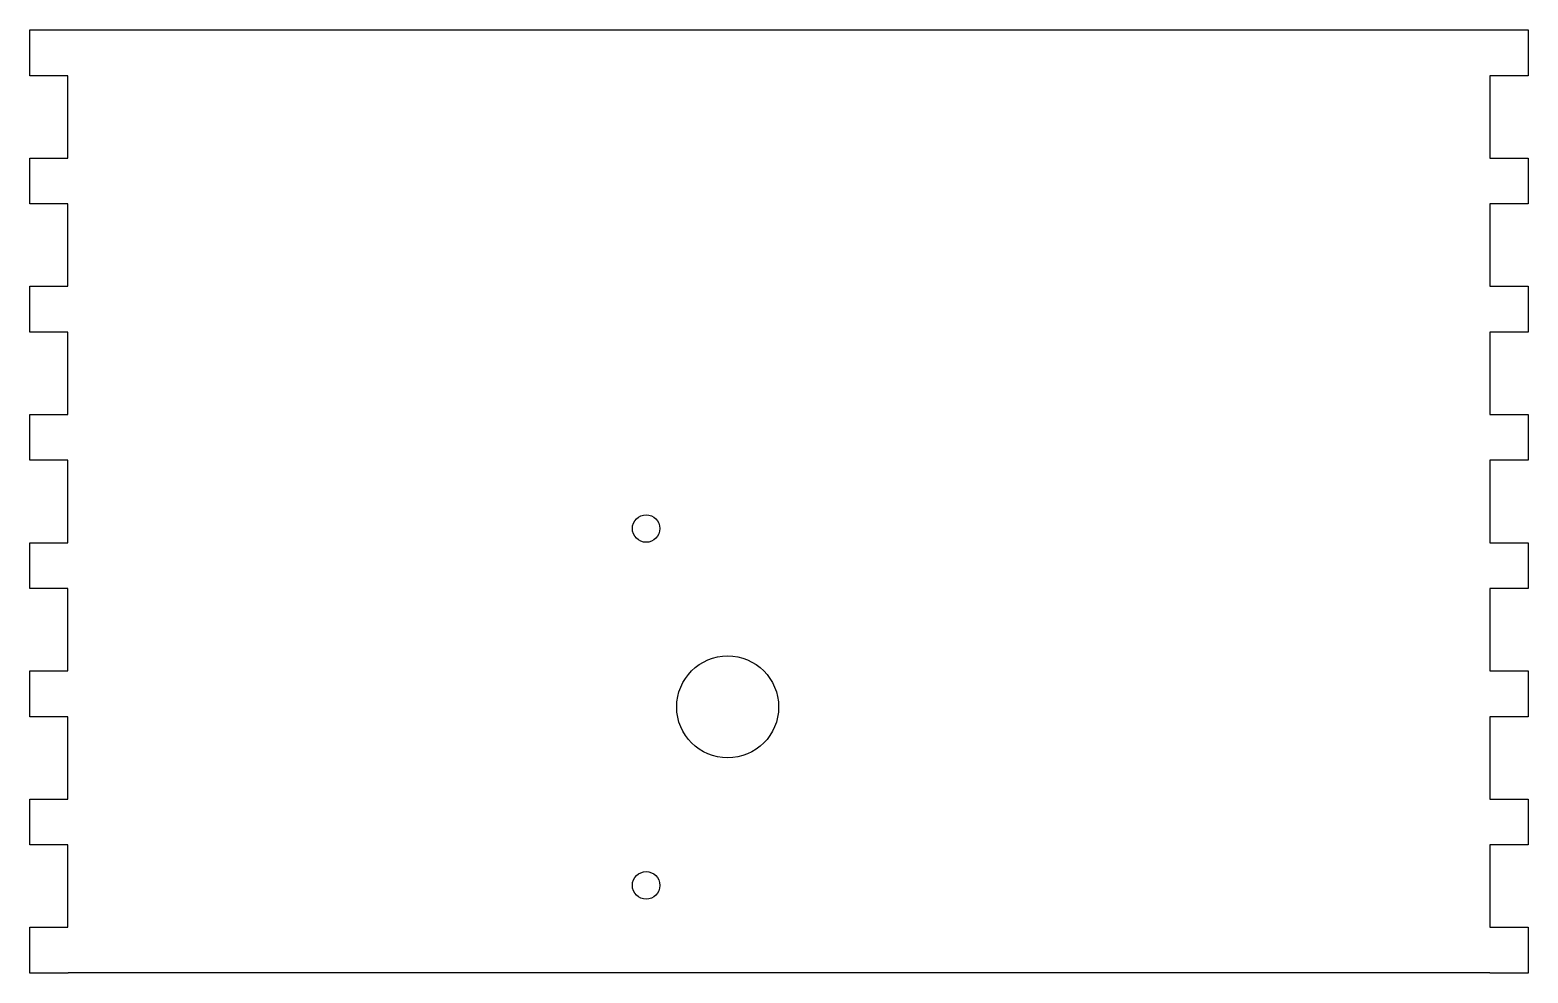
# Model space of a CAD drawing. Header units: millimetres. Extents: x -64 to 83, y -56 to 36.
import ezdxf

# ---------------------------------------------------------------- set-up
doc = ezdxf.new("R2010")
doc.units = ezdxf.units.MM
doc.layers.get('0').update_dxf_attribs({"linetype": 'CONTINUOUS'})

msp = doc.modelspace()

# ---------------------------------------------------------------- linework, layer by layer
msp.add_lwpolyline([(-60.25, -39.18), (-60.25, -31.11), (-63.95, -31.11), (-63.95, -26.61), (-60.25, -26.61), (-60.25, -18.54), (-63.95, -18.54), (-63.95, -14.04), (-60.25, -14.04), (-60.25, -5.96), (-63.95, -5.96), (-63.95, -1.46), (-60.25, -1.46), (-60.25, 6.61), (-63.95, 6.61), (-63.95, 11.11), (-60.25, 11.11), (-60.25, 19.18), (-63.95, 19.18), (-63.95, 23.68), (-60.25, 23.68), (-60.25, 31.75), (-63.95, 31.75), (-63.95, 36.25), (83, 36.25), (83, 31.75), (79.25, 31.75), (79.25, 23.68), (83, 23.68), (83, 19.18), (79.25, 19.18), (79.25, 11.11), (83, 11.11), (83, 6.61), (79.25, 6.61), (79.25, -1.46), (83, -1.46), (83, -5.96), (79.25, -5.96), (79.25, -14.04), (83, -14.04), (83, -18.54), (79.25, -18.54), (79.25, -26.61), (83, -26.61), (83, -31.11), (79.25, -31.11), (79.25, -39.18), (83, -39.18), (83, -43.68), (79.25, -43.68), (79.25, -51.75), (83, -51.75), (83, -56.25), (79.25, -56.25), (79.25, -56.24), (-60.2, -56.24), (-60.2, -56.25), (-63.95, -56.25), (-63.95, -51.75), (-60.25, -51.75), (-60.25, -43.68), (-63.95, -43.68), (-63.95, -39.18)], close=True)
for centre, radius in [((-3.51, -12.65), 1.35), ((4.49, -30.15), 5), ((-3.51, -47.65), 1.35)]:
    msp.add_circle(centre, radius)

doc.saveas('drawing.dxf')
